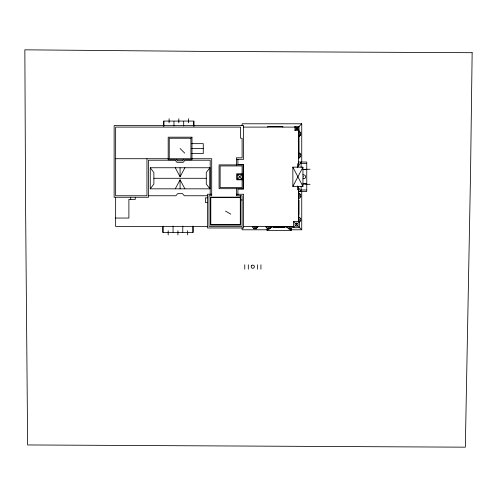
<?xml version="1.0" encoding="UTF-8"?>
<svg xmlns="http://www.w3.org/2000/svg" width="497" height="497" viewBox="0 0 497 497"><rect width="100%" height="100%" fill="white"/><g stroke="black" fill="none" stroke-linecap="round" stroke-linejoin="round"><path stroke-width="0.75" d="M298.424 131.146L298.908 131.146L298.424 133.873L298.914 136.607L298.424 136.607M298.424 152.666L298.908 152.666L298.424 155.399L298.914 158.127L298.424 158.127M298.424 193.035L298.908 193.035L298.424 195.762L298.914 198.496L298.424 198.496M298.424 216.965L298.908 216.965L298.424 219.699L298.79 221.743M252.358 226.47L253.948 228.782L255.091 226.47L257.819 226.955L257.819 226.47M265.783 226.47L267.374 228.782L268.517 226.47L271.244 226.955L271.244 226.47M287.011 226.47L288.608 228.782L289.745 226.47L292.472 226.955L292.472 226.47M292.857 186.418L302.946 167.147L292.857 167.147L292.857 186.418L302.946 186.418L302.946 167.147M175.267 167.75L180.082 176.783L184.903 167.75M175.267 188.829L180.082 179.796L184.903 188.829M297.523 167.452L301.139 162.028L301.139 167.414M150.268 188.829L153.884 184.014L153.884 172.571L150.268 167.75L209.896 167.75L209.896 188.829L150.268 188.829L150.268 167.75M209.896 167.75L206.28 172.571L206.28 184.014L209.896 188.829M257.465 226.825L256.154 228.427L254.11 228.427M253.948 228.782L256.322 228.782L257.819 226.955M270.89 226.825L269.579 228.427L267.535 228.427M267.374 228.782L269.747 228.782L271.244 226.955M288.608 228.782L290.975 228.782L292.472 226.955M183.393 159.773L182.492 160.823L177.671 160.823L176.77 159.773M237.299 179.193L242.114 174.379L237.299 174.379L237.299 179.193L242.114 179.193L242.114 165.942L220.134 165.942L220.134 187.624L242.114 187.624L242.114 179.957M294.963 130.562L299.026 130.562L299.026 126.499L294.963 126.499L294.963 130.562L296.485 129.04M297.504 128.021L301.741 123.784L301.741 162.028M293.46 227.676L293.46 221.5L299.629 221.5L299.629 227.676L293.46 227.676L295.516 225.619M297.057 224.072L299.629 221.5M298.784 136.246L300.381 134.849M298.914 136.607L300.735 135.01L300.735 132.643L298.908 131.146M298.784 157.773L300.381 156.375M298.914 158.127L300.735 156.536L300.735 154.163L298.908 152.666M298.914 198.496L300.735 196.899L300.735 194.532L298.908 193.035M299.368 222.029L300.735 220.836L300.735 218.463L298.908 216.965M267.106 228.837L267.106 230.384L271.629 227.073L286.682 227.073L291.199 230.384L291.199 228.837M300.735 132.643L298.424 133.873L300.735 135.01M300.735 154.163L298.424 155.399L300.735 156.536M300.735 194.532L298.424 195.762L300.735 196.899M300.735 218.463L298.424 219.699L300.735 220.836M296.088 128.934L297.902 128.12M302.953 174.733L305.04 175.186L305.705 176.783L305.04 178.38L302.953 178.839M252.358 226.961L255.091 226.47L256.322 228.782M265.783 226.961L268.517 226.47L269.747 228.782M287.011 226.961L289.745 226.47L290.975 228.782M301.741 123.784L242.114 123.784L242.114 125.772M243.623 127.102L294.709 127.102M298.424 137.358L299.026 137.358L299.026 151.914L298.424 151.914M191.693 143.658L203.267 143.658L203.267 153.598L191.693 153.598M191.693 148.379L203.267 148.379M115.639 158.717L168.477 158.717M191.693 158.717L211.703 158.717L211.703 195.756L208.988 195.756L208.988 226.47L242.114 226.47L242.114 195.756L236.392 195.756L236.392 188.363M236.392 159.32L243.623 159.32L243.623 125.592L114.136 125.592L114.136 197.259L148.466 197.259L148.466 160.22L175.174 160.22L176.982 162.333L183.182 162.333L184.99 160.22L210.194 160.22L210.194 194.781M298.424 162.028L306.755 162.028L306.755 191.538L298.424 191.538M300.871 163.438L306.245 163.438M298.424 163.811L297.523 163.811L297.523 167.483M305.854 169.26L310.072 169.26M303.077 169.558L306.755 169.558M303.021 169.645L306.171 169.645M153.884 178.293L206.28 178.293M302.872 183.747L306.022 183.747M303.077 184.014L306.755 184.014M305.854 184.312L310.072 184.312M298.424 189.761L297.523 189.761L297.523 186.083M300.871 189.984L306.245 189.984M211.703 194.252L207.485 194.252L207.485 227.974L243.623 227.974L243.623 194.252L236.392 194.252M148.479 195.756L175.87 195.756L177.671 193.65L182.492 193.65L184.3 195.756L207.448 195.756M240.306 197.564L210.796 197.564L210.796 224.663L240.306 224.663L240.306 195.756M207.547 197.862L205.379 197.862L205.379 202.459L207.547 202.459M298.424 198.141L298.784 198.141M240.306 199.974L242.114 199.974M298.424 200.204L299.026 200.204L299.026 215.257L298.424 215.257M298.424 217.319L298.784 217.319M115.639 218.04L128.891 218.04L128.891 199.372L135.29 199.372L135.29 197.203M207.448 226.47L115.639 226.47L115.639 197.29M243.605 226.47L293.298 226.47M288.769 228.427L290.807 228.427M267.324 229.782L242.114 229.782L242.114 227.794M290.993 229.782L301.741 229.782L301.741 191.538M267.106 230.384L291.199 230.384M225.551 211.113L230.794 214.139M298.784 131.5L299.846 132.37M298.784 153.02L300.381 154.331M299.312 193.824L300.381 194.7M294.963 126.499L296.485 128.021M297.504 129.04L299.026 130.562M293.46 221.5L296.032 224.072M297.573 225.619L301.741 229.782M237.299 174.379L242.114 179.193M180.082 148.479L184.729 153.126M297.523 186.12L301.139 191.538L301.139 186.151M292.857 167.147L302.946 186.418M295.932 223.228L297.156 225.955M303.443 176.628L303.443 176.944M300.132 190.941L300.132 191.538M299.026 190.941L299.026 191.538M298.424 130.171L298.424 165.83M298.424 187.736L298.424 221.743M292.118 226.47L292.118 226.825M286.682 226.47L286.682 227.073M284.663 227.073L284.663 227.527L273.648 227.527L273.648 227.073M282.818 127.102L282.818 126.499L267.765 126.499L267.765 127.102M271.629 226.47L271.629 227.073M266.137 226.47L266.137 226.825M260.925 264.789L260.925 269.138M257.539 264.789L257.539 269.138M252.712 226.47L252.712 226.825M248.326 264.789L248.326 269.138M244.766 264.789L244.766 269.138M237.901 159.32L237.901 164.439L243.623 164.439L243.623 189.133L237.901 189.133L237.901 194.855M236.392 165.209L236.392 157.816L242.114 157.816L242.114 138.241L240.61 138.241L240.61 127.102L115.639 127.102L115.639 195.756L146.957 195.756L146.957 158.717M194.035 126.344L194.035 121.075L163.519 121.075L163.519 126.344M193.582 121.38L193.582 126.008M193.234 226.47L193.234 232.497L162.718 232.497L162.718 226.47M192.78 226.079L192.78 232.192M188.562 118.665L188.562 122.883M187.661 230.689L187.661 234.901M183.697 121.38L183.697 126.008M182.79 226.079L182.79 232.192M180.082 167.75L180.082 176.783M180.082 179.796L180.082 188.829M178.827 118.665L178.827 122.883M177.926 230.689L177.926 234.901M173.962 121.38L173.962 126.008M173.055 226.079L173.055 232.192M169.092 118.665L169.092 122.883M168.191 230.689L168.191 234.901M163.973 121.38L163.973 126.008M163.171 226.079L163.171 232.192M130.699 197.203L130.699 199.372M472.15 52.701L470.547 172.633L465.329 447.176L27.639 444.952L25.614 209.933L24.85 49.824L204.093 51.396L472.15 52.701M296.218 127.748L295.889 128.53L296.218 129.307L296.995 129.636L297.778 129.307L298.101 128.53L297.778 127.748L296.995 127.425L296.218 127.748M251.625 265.516L251.14 266.69L251.625 267.858L252.793 268.343L253.967 267.858L254.452 266.69L253.967 265.516L252.793 265.031L251.625 265.516M295.373 223.42L294.889 224.588L295.373 225.762L296.541 226.247L297.715 225.762L298.2 224.588L297.715 223.42L296.541 222.936L295.373 223.42M191.979 137.184L168.191 137.184L168.191 159.773L191.979 159.773L191.979 137.184M190.923 138.241L169.241 138.241L169.241 158.717L190.923 158.717L190.923 138.241M243.17 164.892L219.078 164.892L219.078 188.68L243.17 188.68L243.17 164.892M242.716 173.776L236.696 173.776L236.696 179.796L242.716 179.796L242.716 173.776M240.71 197.16L210.399 197.16L210.399 225.066L240.71 225.066L240.71 197.16"/></g></svg>
